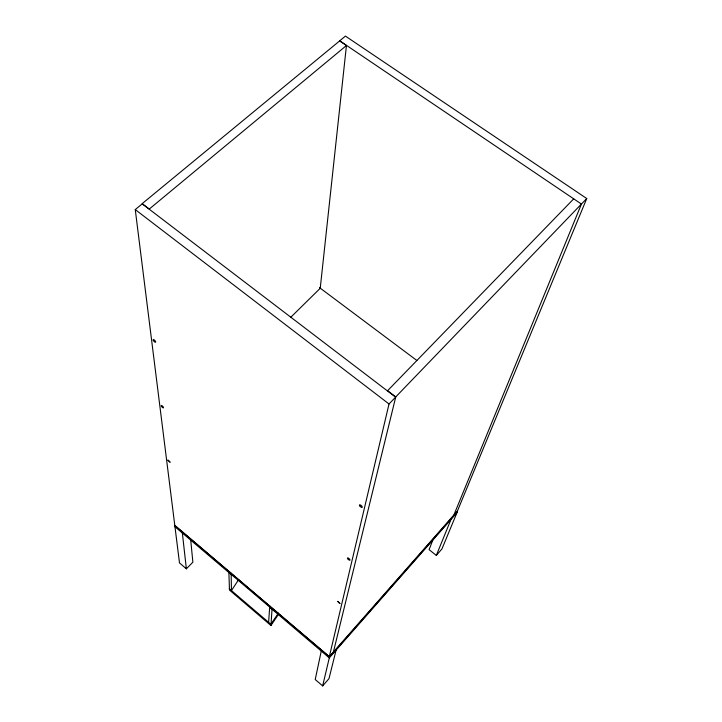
<?xml version="1.0" encoding="UTF-8"?>
<svg xmlns="http://www.w3.org/2000/svg" width="722" height="722" viewBox="0 0 722 722"><rect width="100%" height="100%" fill="white"/><g stroke="black" fill="none" stroke-linecap="round" stroke-linejoin="round"><path stroke-width="1.08" d="M268.611 622.346L269.766 606.029M346.452 45.513L149.274 209.055L142.189 203.649L339.647 40.91L346.452 45.513L320.234 288.277L290.569 317.472M321.263 651.036L315.225 679.519L322.653 685.9L328.979 678.644L336.1 650.125M190.635 539.163L192.873 562.194L186.366 568.81L179.489 562.907L135.258 209.588L142.207 203.857L395.602 397.145L389.023 403.986L329.295 656.767L333.393 652.11L395.755 396.91L586.742 198.532L345.423 36.1L339.728 40.793L581.436 204.055L453.777 515.255L457.36 511.176L586.742 198.532M322.653 685.9L329.512 656.957L457.477 511.438L441.927 548.973L436.314 555.408L429.094 549.65L433.137 539.271M436.314 555.408L451.015 519.407M238.738 579.45L231.446 590.596L231.148 573.232M270.949 625.496L272.032 609.034L228.883 572.375L229.47 590.054L270.949 625.496L278.385 614.449M278.403 613.131L270.867 624.268L229.244 588.71M456.99 512.611L329.295 657.868L269.685 607.211M453.75 515.156L329.331 656.614L174.787 525.363M573.71 198.839L387.606 390.692L395.755 396.91M319.494 287.609L416.829 360.458M135.258 209.588L389.023 403.986M174.814 525.553L329.512 656.957M174.959 526.726L231.175 574.486M182.35 533.007L186.366 568.81M167.964 460.149L170.013 462.143L167.964 460.149M337.743 601.399L339.909 603.502L337.743 601.399M359.737 505.851A1.841 0.668 43 0 0 362.173 507.413A1.841 0.668 43 0 0 360.657 505.129A1.841 0.668 43 0 0 359.737 505.851M347.751 558.765A1.661 0.541 42.7 0 0 349.935 560.236A1.661 0.541 42.7 0 0 348.555 558.232A1.661 0.541 42.7 0 0 347.751 558.765M161.439 406.26A1.579 0.487 46.5 0 0 163.416 407.876A1.579 0.487 46.5 0 0 162.297 405.954A1.579 0.487 46.5 0 0 161.439 406.26M153.371 340.495A1.751 0.587 47.6 0 0 155.546 342.237A1.751 0.587 47.6 0 0 154.291 339.999A1.751 0.587 47.6 0 0 153.371 340.495"/></g></svg>
